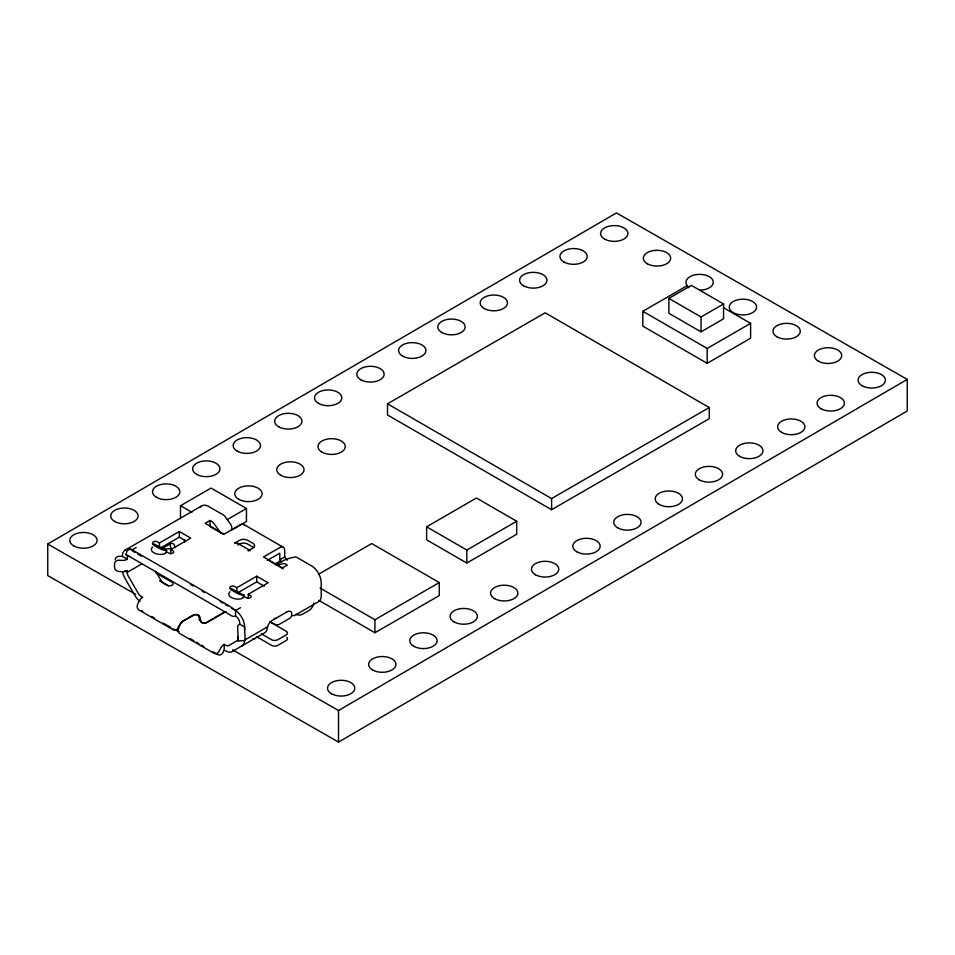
<?xml version="1.0" encoding="UTF-8"?>
<svg xmlns="http://www.w3.org/2000/svg" width="955" height="955" viewBox="0 0 955 955"><rect width="100%" height="100%" fill="white"/><g stroke="black" fill="none" stroke-linecap="round" stroke-linejoin="round"><path stroke-width="1.43" d="M238.511 639.898L228.675 645.58A5.766 3.331 60 0 1 225.798 645.293L224.222 644.386L224.222 650.033L225.798 650.94A12.678 7.318 60 0 0 232.137 651.573L264.631 632.807A12.678 7.318 60 0 0 267.078 628.927L267.913 625.752A6.912 3.987 -60 0 1 272.139 620.487L287.133 611.833A6.912 3.987 -60 0 1 291.371 612.203L291.86 614.554A12.678 7.318 60 0 1 289.401 618.506L279.564 624.188A12.678 7.318 60 0 1 273.226 623.555L270.026 621.705M165.848 552.456L166.6 550.522L153.779 543.813A4.608 0.979 21.2 0 0 154.221 545.436L159.115 548.265A4.608 0.979 21.2 0 0 165.191 550.39L166.6 550.522M243.274 597.162L244.026 595.216L231.206 588.507A4.608 0.979 21.2 0 0 231.647 590.13L236.53 592.96A4.608 0.979 21.2 0 0 242.618 595.096L244.026 595.216M224.222 650.033L223.064 652.372A4.608 3.736 -71 0 1 217.776 654.605L212.702 651.68M128.567 556.073A13.657 7.891 -60 0 1 126.347 555.01C125.26 553.769 128.698 546.451 131.396 549.4L229.188 605.852L235.634 610.508A13.883 8.01 60 0 1 244.599 626.981L245.137 640.53L238.165 640.948L237.7 638.585A5.873 3.39 0 0 1 238.189 636.591M152.561 546.964C146.807 552.873 163.305 557.505 166.767 551.93L168.808 553.112A2.877 1.659 0 0 0 172.879 553.112A2.877 1.659 0 0 0 172.879 550.76L170.838 549.579L170.838 553.816M229.988 591.658C224.234 597.579 240.732 602.211 244.194 596.636L246.223 597.806A2.877 1.659 0 0 0 250.306 597.806A2.877 1.659 0 0 0 250.306 595.454L248.264 594.273L248.264 598.51M125.762 554.378L230.656 615.235A13.657 7.891 -60 0 0 235.634 616.154A5.861 3.378 60 0 1 239.705 624.152L244.599 626.981L244.599 629.799M275.72 564.883L280.913 561.886A7.282 1.039 -24.2 0 1 289.604 558.257L295 557.004A4.608 2.662 60 0 1 296.862 557.41L312.237 566.279A13.883 8.01 60 0 1 321.202 582.753L321.202 595.86A12.678 7.318 60 0 1 320.892 598.367L320.725 598.916A12.678 7.318 60 0 1 318.576 601.662L295.37 615.056A12.678 7.318 60 0 1 292.469 615.629M47.75 544.016L616.476 212.917L907.25 379.41L907.25 410.984L338.524 742.083L47.75 575.59L47.75 544.016L135.634 594.332M338.524 742.083L338.524 710.496L907.25 379.41M180.495 518.708L180.495 505.708L211.067 488.065L246.462 508.502L246.462 521.502L232.447 529.583M124.938 550.235L201.541 506.007M131.312 550.283L136.207 547.466M387.503 403.822L545.162 312.798L709.255 407.546L709.255 418.684L551.596 509.707L387.503 414.971L387.503 403.822L551.596 498.558L709.255 407.546M153.325 544.171A2.877 1.659 0 0 1 153.325 541.819A2.877 1.659 0 0 1 157.396 541.819L159.437 542.989L179.313 531.517L190.725 538.095L170.838 549.579M160.679 547.919L179.313 537.164L185.652 540.817M221.011 533.344L213.753 523.28A4.608 2.662 60 0 0 211.891 521.514L210.04 520.451L205.158 523.28L224.055 534.191L240.362 524.784A6.983 4.035 -60 0 1 244.862 525.68M162.29 548.409L169.787 544.075A6.912 3.987 -60 0 1 174.013 544.457L174.55 545.675A5.849 2.913 53.9 0 0 174.968 546.94L175.099 547.275A5.766 3.331 60 0 0 175.219 547.621M142.343 563.617L127.242 572.332L124.795 570.923M227.35 519.52L246.462 508.502M237.914 545.019L239.55 544.075A5.766 3.331 0 0 1 247.691 544.075L252.908 547.084A5.766 3.331 0 0 1 253.827 547.776M723.58 307.761L750.606 323.363L750.606 338.225L707.178 363.306L642.822 326.156L642.822 311.294L686.263 286.214L688.83 287.706M668.858 298.402L691.384 285.39L723.556 303.965L723.556 318.827L701.03 331.839L668.858 313.252L668.858 298.402L701.03 316.976L723.556 303.965M267.269 560.442L279.803 553.208L279.803 561.206L275.112 563.916M276.866 565.145L283.587 563.593A4.608 2.662 60 0 1 285.461 563.999L287.3 565.062L282.405 567.879L263.508 556.968L279.803 547.561A6.983 4.035 -60 0 1 284.697 550.378L284.697 556.968L279.803 559.785L281.546 561.946M230.74 588.865A2.877 1.659 0 0 1 230.74 586.513A2.877 1.659 0 0 1 234.823 586.513L236.852 587.695L256.74 576.211L268.152 582.801L248.264 594.273M238.093 592.625L256.74 581.858L264.344 586.251M224.544 612.024L206.543 622.409A3.223 1.862 0 0 1 203.308 622.875A3.223 1.862 0 0 1 201.087 621.43L199.404 616.19A3.689 2.125 0 0 0 196.873 614.554A3.689 2.125 0 0 0 193.173 615.08L183.312 620.774A6.685 3.856 -60 0 0 179.54 625L177.045 629.333A4.608 3.736 -71 0 1 173.201 629.763L138.976 610.006A4.608 3.736 -71 0 1 137.747 604.002L138.953 601.566A6.685 3.856 -60 0 1 142.725 597.341L141.149 596.433A5.766 3.331 60 0 1 138.272 593.389L128.268 576.056A5.766 3.331 60 0 1 127.242 572.332L127.242 570.517A5.873 3.39 0 0 1 121.822 571.675L119.148 571.532A4.608 3.748 9.2 0 1 114.552 567.521L114.552 563.76A4.608 3.748 9.2 0 1 119.148 560.239L121.822 560.382A5.873 3.39 0 0 0 127.242 559.224A5.861 3.378 60 0 1 128.555 555.559M226.156 611.463L206.865 622.6A3.689 2.125 0 0 1 203.164 623.126A3.689 2.125 0 0 1 200.634 621.49L198.95 616.238A3.223 1.862 0 0 0 196.73 614.805A3.223 1.862 0 0 0 193.495 615.271L183.635 620.953A6.685 3.856 -60 0 0 179.862 625.191L177.917 629.834A4.608 3.736 -71 0 0 179.731 633.523L213.956 653.292A4.608 3.736 -71 0 0 219.244 651.059L220.45 648.624A6.685 3.856 -60 0 1 224.222 644.386M231.767 608.275L235.634 610.508L240.517 607.69M235.551 616.202L235.634 610.508M642.822 311.294L707.178 348.444L750.606 323.363M318.946 574.027L371.71 543.562L439.276 582.574L439.276 595.586L374.921 632.735L318.839 600.349M426.61 526.814L476.473 498.021L516.703 521.251L516.703 534.251L466.828 563.044L426.61 539.826L426.61 526.814L466.828 550.044L516.703 521.251M267.591 626.814L244.599 640.089A12.678 7.318 60 0 1 241.973 645.89M320.104 588.077L374.921 619.723L439.276 582.574M238.165 640.948L237.7 627.292A5.873 3.39 0 0 1 239.705 624.152M127.242 559.224L122.347 556.407L119.781 556.264A4.608 3.748 9.2 0 0 115.197 559.785M232.554 649.818L338.524 710.496M243.8 524.462L283.253 547.239M180.495 505.708L191.871 512.274M210.971 527.112L223.577 534.394M269.334 560.8L283.193 568.81M236.959 542.906L250.329 550.617A4.608 2.662 -60 0 0 248.025 550.844L252.908 548.027A5.766 3.331 0 0 0 252.908 543.323L247.691 540.315A5.766 3.331 0 0 0 239.55 540.315L234.655 543.132A4.608 2.662 -60 0 1 237.664 543.717M269.943 621.848L286.106 631.183A4.608 2.662 0 0 1 286.106 634.944L277.965 639.659A4.608 2.662 0 0 1 271.447 639.659L261.491 633.917M132.602 551.023L135.18 552.515M137.759 554.007L141.615 556.228M190.558 584.484L193.137 585.976M202.15 591.181L204.728 592.661M220.175 601.59L222.754 603.071M225.332 604.563L227.911 606.055M155.904 572.952L172.067 582.275A3.569 2.065 0 0 1 172.067 585.2A3.569 2.065 0 0 1 167.018 585.2L163.806 583.35A5.766 3.331 60 0 1 160.929 580.306L156.011 571.782M159.628 580.747L168.331 585.773M256.525 636.687L271.447 645.305A4.608 2.662 0 0 0 277.965 645.305L286.106 640.59A4.608 2.662 0 0 0 286.846 637.379M151.678 616.441L154.209 617.909M163.078 623.03L170.694 627.423M173.225 628.879L175.756 630.348M189.89 638.501L193.686 640.698M196.229 642.166L198.759 643.622M201.29 645.091L203.833 646.547M130.167 549.28L129.582 548.648M284.697 556.968L287.3 560.203M169.656 542.894L169.942 544.171A12.678 7.318 60 0 0 171.637 549.495M707.178 348.444L707.178 363.306M701.03 316.976L701.03 331.839M551.596 498.558L551.596 509.707M466.828 550.044L466.828 563.044M374.921 619.723L374.921 632.735M256.74 576.211L256.74 581.858M236.852 587.695L236.852 591.921M210.04 520.451L210.04 526.098M199.404 616.19L199.404 619.962A3.689 2.125 0 0 0 199.225 619.592M179.313 531.517L179.313 537.164M159.437 542.989L159.437 547.227M687.803 286.202A13.657 7.879 0 0 1 694.953 274.849A13.657 7.879 0 0 1 713.075 280.889A13.657 7.879 0 0 1 699.621 290.141M170.062 548.624A13.657 7.879 0 0 1 162.995 548.624M184.912 542.07A5.766 3.331 60 0 1 184.375 539.408M313.825 602.808A6.912 3.987 -60 0 1 313.706 603.596M313.491 604.42A6.912 3.987 -60 0 1 308.978 610.508L302.46 614.28A4.608 2.662 0 0 1 295.943 614.28M122.347 556.407A13.883 8.01 60 0 1 128.949 549.507M122.527 571.627A12.678 7.318 60 0 0 124.974 578.348L134.81 595.383A12.678 7.318 60 0 0 139.979 601.316M231.528 530.192A7.282 5.861 43 0 0 230.561 524.164L225.165 516.691A4.608 2.662 60 0 0 223.291 514.936L207.927 506.055A13.883 8.01 60 0 0 200.132 507.475M210.852 526.575A2.304 1.325 60 0 1 211.795 527.447M142.796 611.319A4.608 3.736 -71 0 1 142.02 610.687M178.931 631.47A4.608 3.736 -71 0 1 177.033 631.076M276.102 618.195A5.766 3.331 60 0 1 274.276 618.363M286.715 611.713A5.766 3.331 60 0 1 285.939 612.513M254.794 638.489A12.678 7.318 60 0 1 252.418 639.086M604.587 239.06A13.657 7.879 0 0 0 627.423 235.527A13.657 7.879 0 0 0 610.711 225.869A13.657 7.879 0 0 0 604.587 239.06M563.928 262.016A13.657 7.879 0 0 0 586.764 258.483A13.657 7.879 0 0 0 570.039 248.837A13.657 7.879 0 0 0 563.928 262.016M523.627 285.808A13.657 7.879 0 0 0 546.475 282.274A13.657 7.879 0 0 0 529.75 272.617A13.657 7.879 0 0 0 523.627 285.808M647.347 263.759A13.657 7.879 0 0 0 670.183 260.226A13.657 7.879 0 0 0 653.471 250.568A13.657 7.879 0 0 0 647.347 263.759M733.261 312.643A13.657 7.879 0 0 0 756.097 309.11A13.657 7.879 0 0 0 739.373 299.464A13.657 7.879 0 0 0 733.261 312.643M776.964 336.793A13.657 7.879 0 0 0 799.813 333.259A13.657 7.879 0 0 0 783.088 323.614A13.657 7.879 0 0 0 776.964 336.793M818.399 361.169A13.657 7.879 0 0 0 841.248 357.636A13.657 7.879 0 0 0 824.523 347.978A13.657 7.879 0 0 0 818.399 361.169M862.114 385.736A13.657 7.879 0 0 0 884.951 382.203A13.657 7.879 0 0 0 868.238 372.557A13.657 7.879 0 0 0 862.114 385.736M821.097 408.728A13.657 7.879 0 0 0 843.934 405.195A13.657 7.879 0 0 0 827.221 395.549A13.657 7.879 0 0 0 821.097 408.728M781.644 432.388A13.657 7.879 0 0 0 804.48 428.855A13.657 7.879 0 0 0 787.768 419.209A13.657 7.879 0 0 0 781.644 432.388M739.671 456.323A13.657 7.879 0 0 0 762.508 452.789A13.657 7.879 0 0 0 745.783 443.144A13.657 7.879 0 0 0 739.671 456.323M699.299 479.828A13.657 7.879 0 0 0 722.135 476.294A13.657 7.879 0 0 0 705.411 466.649A13.657 7.879 0 0 0 699.299 479.828M659.201 504.419A13.657 7.879 0 0 0 682.037 500.898A13.657 7.879 0 0 0 665.325 491.24A13.657 7.879 0 0 0 659.201 504.419M617.754 527.84A13.657 7.879 0 0 0 640.59 524.307A13.657 7.879 0 0 0 623.878 514.661A13.657 7.879 0 0 0 617.754 527.84M576.832 551.763A13.657 7.879 0 0 0 599.668 548.23A13.657 7.879 0 0 0 582.956 538.572A13.657 7.879 0 0 0 576.832 551.763M535.457 574.743A13.657 7.879 0 0 0 558.293 571.209A13.657 7.879 0 0 0 541.569 561.564A13.657 7.879 0 0 0 535.457 574.743M494.583 598.654A13.657 7.879 0 0 0 517.419 595.12A13.657 7.879 0 0 0 500.695 585.475A13.657 7.879 0 0 0 494.583 598.654M454.067 621.908A13.657 7.879 0 0 0 476.903 618.374A13.657 7.879 0 0 0 460.191 608.729A13.657 7.879 0 0 0 454.067 621.908M413.802 646.26A13.657 7.879 0 0 0 436.638 642.727A13.657 7.879 0 0 0 419.925 633.07A13.657 7.879 0 0 0 413.802 646.26M372.641 669.98A13.657 7.879 0 0 0 395.489 666.447A13.657 7.879 0 0 0 378.765 656.801A13.657 7.879 0 0 0 372.641 669.98M331.516 693.748A13.657 7.879 0 0 0 354.353 690.214A13.657 7.879 0 0 0 337.628 680.557A13.657 7.879 0 0 0 331.516 693.748M73.798 545.914A13.657 7.879 0 0 0 96.634 542.38A13.657 7.879 0 0 0 79.922 532.723A13.657 7.879 0 0 0 73.798 545.914M114.755 521.49A13.657 7.879 0 0 0 137.592 517.956A13.657 7.879 0 0 0 120.879 508.299A13.657 7.879 0 0 0 114.755 521.49M156.525 497.34A13.657 7.879 0 0 0 179.361 493.807A13.657 7.879 0 0 0 162.648 484.161A13.657 7.879 0 0 0 156.525 497.34M196.646 474.349A13.657 7.879 0 0 0 219.483 470.815A13.657 7.879 0 0 0 202.77 461.158A13.657 7.879 0 0 0 196.646 474.349M238.798 499.322A13.657 7.879 0 0 0 261.634 495.788A13.657 7.879 0 0 0 244.922 486.143A13.657 7.879 0 0 0 238.798 499.322M280.734 475.256A13.657 7.879 0 0 0 303.571 471.722A13.657 7.879 0 0 0 286.846 462.077A13.657 7.879 0 0 0 280.734 475.256M321.978 452.121A13.657 7.879 0 0 0 344.815 448.587A13.657 7.879 0 0 0 328.09 438.942A13.657 7.879 0 0 0 321.978 452.121M278.669 426.754A13.657 7.879 0 0 0 301.505 423.22A13.657 7.879 0 0 0 284.781 413.575A13.657 7.879 0 0 0 278.669 426.754M318.528 403.392A13.657 7.879 0 0 0 341.365 399.858A13.657 7.879 0 0 0 324.652 390.213A13.657 7.879 0 0 0 318.528 403.392M360.835 379.768A13.657 7.879 0 0 0 383.671 376.234A13.657 7.879 0 0 0 366.959 366.577A13.657 7.879 0 0 0 360.835 379.768M402.616 356.096A13.657 7.879 0 0 0 425.464 352.562A13.657 7.879 0 0 0 408.74 342.905A13.657 7.879 0 0 0 402.616 356.096M441.831 332.519A13.657 7.879 0 0 0 464.667 328.986A13.657 7.879 0 0 0 447.955 319.328A13.657 7.879 0 0 0 441.831 332.519M484.173 308.489A13.657 7.879 0 0 0 507.01 304.955A13.657 7.879 0 0 0 490.285 295.31A13.657 7.879 0 0 0 484.173 308.489M237.174 451.094A13.657 7.879 0 0 0 260.011 447.561A13.657 7.879 0 0 0 243.298 437.903A13.657 7.879 0 0 0 237.174 451.094"/></g></svg>
